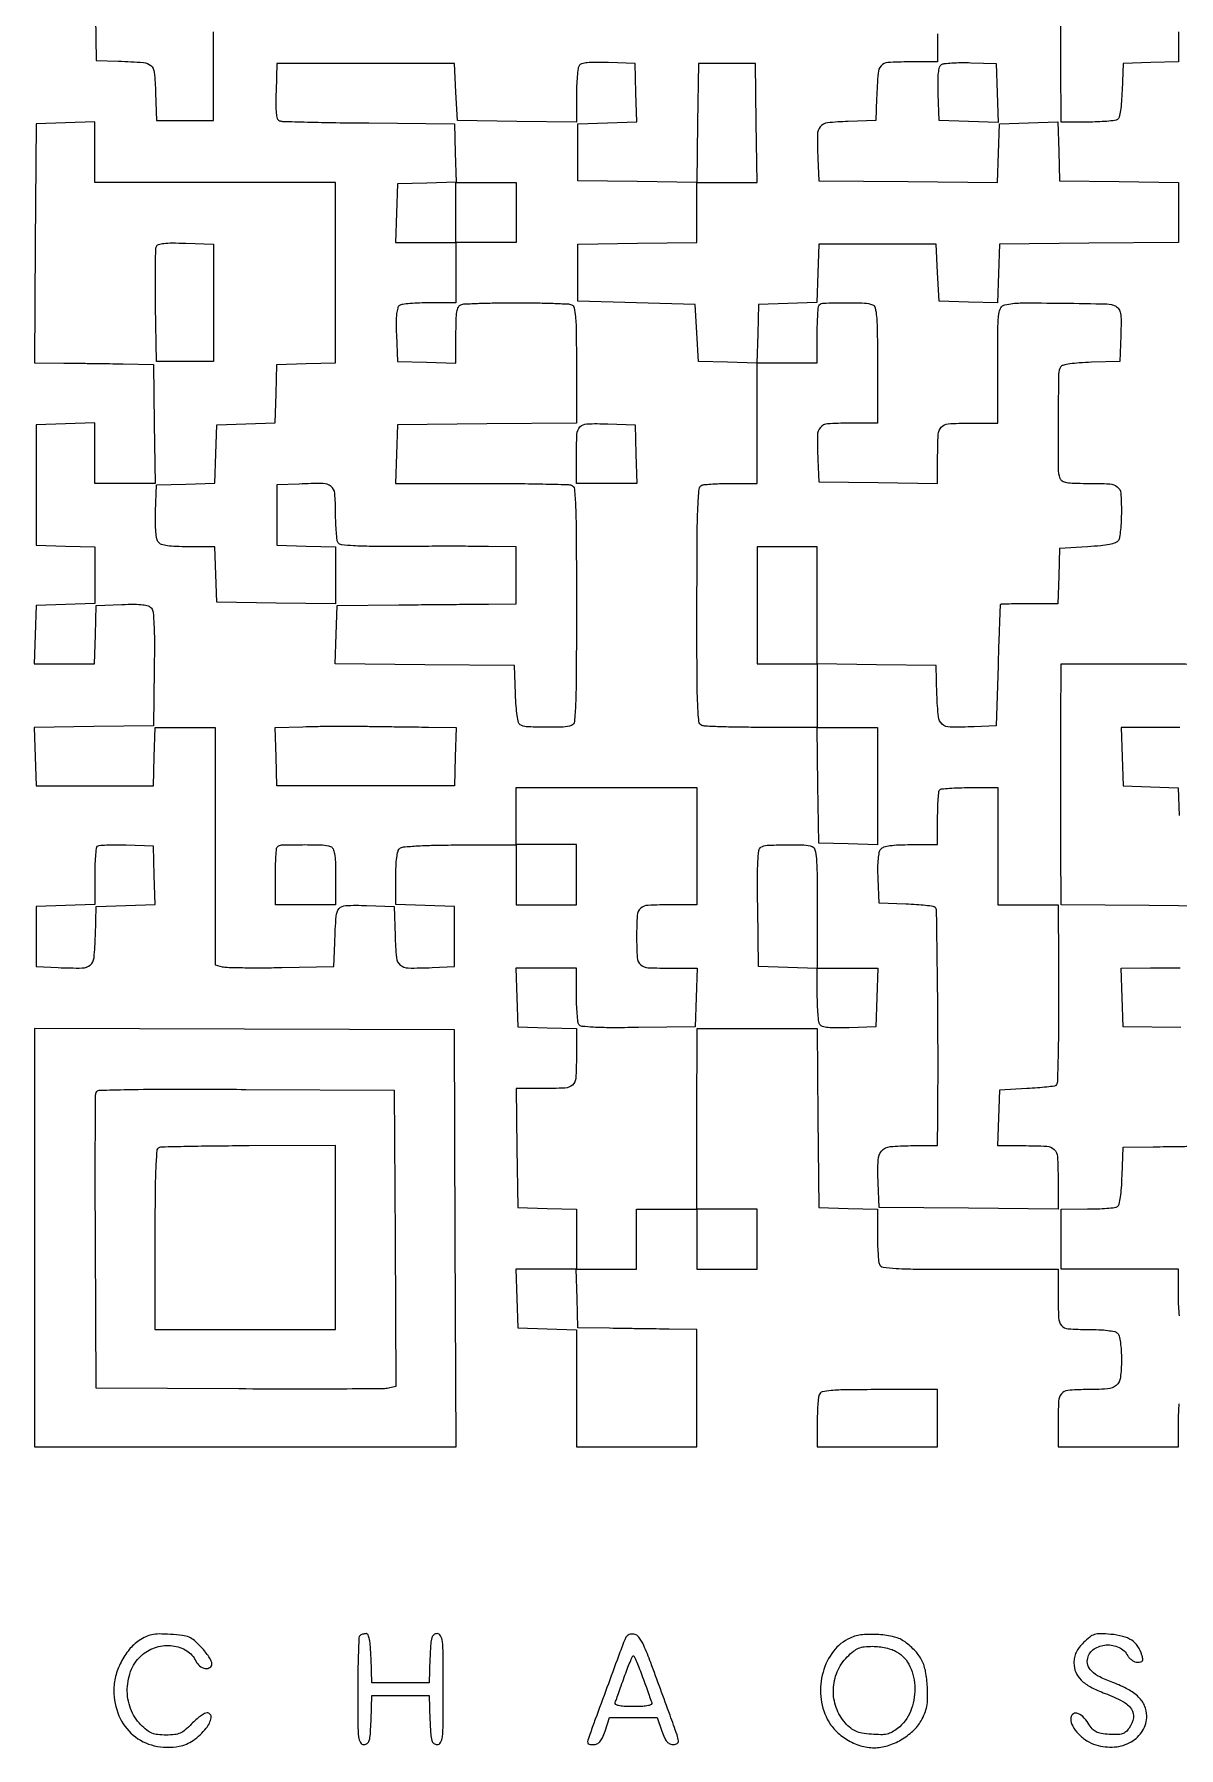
# Model space of a CAD drawing. Extents: x 156 to 936, y 95 to 969.
# Drawn here: x 156 to 517, y 95 to 636 of the extents above; entities that cross this region are included whole.
import ezdxf

# ---------------------------------------------------------------- set-up
doc = ezdxf.new("R2010")
doc.units = 0

msp = doc.modelspace()

# ---------------------------------------------------------------- linework, layer by layer
for points in [[(175, 655.5), (175.5, 627.5), (182.5, 627.245668, -0.009206), (190.366323, 626.81473, -0.159803), (192.710509, 625.850964, -0.195196), (193.801646, 623.746161, -0.014923), (194.211203, 617.240685), (194.5, 608.5), (203.5, 608.5), (212.5, 608.5), (212.5, 636.5)], [(517, 636.538933), (517, 627.077866), (508.25, 626.788933), (499.5, 626.5), (499.206033, 618.031844, -0.010674), (499.005667, 614.460658, -0.020911), (498.666992, 611.63313, -0.02067), (498.236162, 609.533237, -0.192561), (497.706033, 608.797157, -0.112667), (496.854929, 608.494381, -0.008725), (494.430835, 608.251296, -0.011582), (491.497876, 608.077072, -0.008579), (488.25, 608.015313), (480, 608), (479.92988, 616.75, -0.001822), (479.907911, 621.778555, -0.000327), (479.90725, 631.154688, -0.000353), (479.921406, 642.13851, -0.000319)], [(441, 635.893011), (441, 627), (432.019052, 627, 0.014075), (425.293814, 626.810651, 0.199016), (423.167746, 625.785755, 0.165509), (422.189146, 623.47539, 0.009074), (421.754332, 615.5), (421.5, 608.5), (412.759315, 608.211203, 0.017722), (406.222155, 607.762911, 0.198326), (403.97509, 606.54849, 0.170867), (403.062458, 604.011209, 0.012477), (403.199088, 596.479083), (403.5, 589.5), (431.712269, 589.234491), (459.924538, 588.968982), (460.212269, 598.234491), (460.5, 607.5), (469.711984, 607.787023), (478.923969, 608.074046), (479.211984, 598.787023), (479.5, 589.5), (498.25, 589.227935), (517, 588.955869), (517, 579.493508), (517, 570.031147), (488.75, 569.765573), (460.5, 569.5), (460.211984, 560.212977), (459.923969, 550.925954), (450.711984, 551.212977), (441.5, 551.5), (441, 560.5), (440.5, 569.5), (422, 569.5), (403.5, 569.5), (403.212964, 560.287036), (402.925929, 551.074071), (393.712964, 550.787036), (384.5, 550.5), (384.211984, 541.212977), (383.923969, 531.925954), (374.711984, 532.212977), (365.5, 532.5), (365, 541.5), (364.5, 550.5), (346, 551), (327.5, 551.5), (327.5, 560.5), (327.5, 569.5), (346.25, 569.772065), (365, 570.044131), (365, 579.522065), (365, 589), (374.522065, 589), (384.044131, 589), (383.772065, 607.75), (383.5, 626.5), (374.5, 626.5), (365.5, 626.5), (365.227854, 607.728016), (364.955708, 588.956032), (346.227854, 589.228016), (327.5, 589.5), (327.5, 598.5), (327.5, 607.5), (336.787023, 607.788016), (346.074046, 608.076031), (345.787023, 617.288016), (345.5, 626.5), (337.085653, 626.793098, 0.008519), (333.085459, 626.864234, 0.027159), (330.4185, 626.721251, 0.039341), (328.659703, 626.389362, 0.187221), (327.850966, 625.793098, 0.110486), (327.527512, 624.893757, 0.009508), (327.267102, 622.449928, 0.012178), (327.081039, 619.490502, 0.009146), (327.015313, 616.227935), (327, 607.955869), (308.25, 608.227935), (289.5, 608.5), (289, 617.5), (288.5, 626.5), (260.5, 626.5), (232.5, 626.5), (232.210829, 617.733647, 0.007367), (232.132424, 613.435738, 0.028643), (232.275392, 610.779151, 0.046684), (232.616619, 609.132523, 0.230653), (233.244841, 608.45954, 0.084513), (234.291937, 608.249701, 0.000807), (242.100598, 608.034583, 0.002667), (251.102786, 607.849172, 0.00172), (261.534012, 607.725894), (288.5, 607.5), (288.787023, 598.288016), (289.074046, 589.076031), (279.787023, 588.788016), (270.5, 588.5), (270.212474, 579.25), (269.924948, 570), (279.462474, 570), (289, 570), (289, 560.5), (289, 551), (280.75, 550.984687, 0.00917), (277.495888, 550.918959, 0.012203), (274.54359, 550.732898, 0.00954), (272.105717, 550.472467, 0.110402), (271.206902, 550.149034, 0.187221), (270.610638, 549.340297, 0.039341), (270.278749, 547.5815, 0.027159), (270.135766, 544.914541, 0.008519), (270.206902, 540.914347), (270.5, 532.5), (279.75, 532.212474), (289, 531.924948), (289, 540.855485, -0.006687), (289.062877, 545.556376, -0.034414), (289.311272, 548.148072, -0.069706), (289.782488, 549.652499, -0.192751), (290.581787, 550.393011, -0.080274), (291.739764, 550.635232, -0.002791), (296.350875, 550.821697, -0.005143), (301.81755, 550.955916, -0.003565), (308, 551, -0.003565), (314.18245, 550.955916, -0.005143), (319.649125, 550.821697, -0.002791), (324.260236, 550.635232, -0.080274), (325.418213, 550.393011, -0.248983), (326.288418, 549.393493, -0.03631), (326.720225, 546.642912, -0.01831), (326.948918, 541.729729, -0.002475), (327, 531.408585), (327, 513.031147), (298.75, 512.765573), (270.5, 512.5), (270.212474, 503.25), (269.924948, 494), (296.880687, 494, -0.002102), (307.326008, 493.956087, -0.003215), (316.382827, 493.821697, -0.001138), (324.185141, 493.637981, -0.085354), (325.418213, 493.393011, -0.284808), (326.359716, 492.153149, -0.013207), (326.735324, 486.648634, -0.009373), (326.954294, 477.119021, -0.001057), (327, 455.5, -0.001057), (326.954294, 433.880979, -0.009373), (326.735324, 424.351366, -0.013207), (326.359716, 418.846851, -0.284808), (325.418213, 417.606989, -0.084331), (322.825987, 417.086528, -0.010436), (317.044596, 417.034449, -0.008326), (311.182982, 417.201645, -0.130987), (309.292098, 417.798312, -0.195149), (308.75425, 418.552989, -0.020215), (308.326695, 420.737125, -0.020298), (307.991711, 423.707636, -0.009786), (307.792098, 427.532999), (307.5, 436.5), (279.212681, 436.765637), (250.925362, 437.031273), (251.212681, 446.265637), (251.5, 455.5), (271, 455.666511, 0.00004), (279.10741, 455.736385, 0.000038), (287.342188, 455.808634, 0.000038), (294.615372, 455.873545, 0.000135), (299.25, 455.916511), (308, 456), (308, 465), (308, 474), (299.25, 474.095222, 0.002062), (294.644542, 474.126348, 0.00059), (287.505021, 474.136731, 0.000594), (279.449521, 474.129368, 0.000631), (271.554327, 474.102811, -0.003211), (262.32363, 474.119389, -0.012558), (256.625211, 474.309405, -0.012697), (252.829729, 474.62837, -0.227759), (251.81964, 475.257589, -0.111642), (251.508247, 476.128338, -0.009095), (251.2579, 478.552883, -0.011865), (251.078732, 481.487769, -0.008846), (251.015313, 484.730948, 0.020117), (250.756384, 490.879354, 0.208495), (249.583517, 493.060274, 0.166891), (247.044482, 493.94572, 0.011976), (239.479083, 493.800912), (232.5, 493.5), (232.5, 484), (232.5, 474.5), (241.75, 474.212474), (251, 473.924948), (251, 464.940409), (251, 455.955869), (232.25, 456.227935), (213.5, 456.5), (213.211067, 465.25), (212.922134, 474), (204.583512, 474, -0.009484), (200.642903, 474.074749, -0.02717), (197.916775, 474.326977, -0.038384), (196.059733, 474.748719, -0.145521), (195.080436, 475.40308, -0.128993), (194.592049, 476.450915, -0.022589), (194.297825, 478.626634, -0.020484), (194.15782, 481.52409, -0.010573), (194.207992, 485.15308), (194.5, 493.5), (203.712964, 493.787036), (212.925929, 494.074071), (213.212964, 503.287036), (213.5, 512.5), (222.712964, 512.787036), (231.925929, 513.074071), (232.212964, 522.287036), (232.5, 531.5), (241.75, 531.787526), (251, 532.075052), (251, 560.537526), (251, 589), (213, 589), (175, 589), (175, 598.537526), (175, 608.075052), (165.75, 607.787526), (156.5, 607.5), (156.237975, 569.75), (155.97595, 532), (165.237975, 531.949908, -0.001256), (169.470669, 531.916381, -0.000723), (174.569905, 531.855807, -0.000722), (179.691732, 531.780163, -0.001207), (184, 531.699908), (193.5, 531.5), (193.772065, 512.75), (194.044131, 494), (184.522065, 494), (175, 494), (175, 503.537526), (175, 513.075052), (165.75, 512.787526), (156.5, 512.5), (156.5, 493.5), (156.5, 474.5), (165.75, 474.212474), (175, 473.924948), (175, 465), (175, 456.075052), (165.75, 455.787526), (156.5, 455.5), (156.212474, 446.25), (155.924948, 437), (165.424948, 437), (174.924948, 437), (175.212474, 446.25), (175.5, 455.5), (183.596055, 455.787955, -0.008942), (187.577326, 455.858305, -0.030291), (190.170365, 455.700505, -0.047636), (191.885185, 455.323256, -0.142536), (192.869615, 454.657104, -0.150949), (193.427957, 453.310631, -0.011656), (193.705298, 449.363156, -0.011716), (193.837549, 443.712463, -0.003819), (193.773559, 435.369149), (193.5, 417.5), (174.712768, 417.227798), (155.925536, 416.955596), (156.212768, 407.727798), (156.5, 398.5), (175, 398.5), (193.5, 398.5), (193.787526, 407.75), (194.075052, 417), (203.537526, 417), (213, 417), (213, 379.519052), (213, 342.038104), (215.25, 341.483537, 0.053901), (216.797256, 341.275019, 0.002978), (221.685938, 341.175744, 0.004581), (227.515656, 341.145502, 0.003332), (234, 341.214485), (250.5, 341.5), (250.75303, 349, -0.008062), (251.174048, 357.439007, -0.161069), (252.131127, 359.798383, -0.21244), (254.224343, 360.802761, -0.015449), (260.778718, 360.788514), (269.5, 360.5), (269.787398, 351.259666, 0.015844), (270.223546, 344.321238, 0.194277), (271.421808, 342.009645, 0.177046), (273.942653, 341.065605, 0.012739), (281.520917, 341.199088), (288.5, 341.5), (288.5, 351), (288.5, 360.5), (279.25, 360.787526), (270, 361.075052), (270, 369.415081, -0.010095), (270.075455, 373.152089, -0.023703), (270.320133, 375.932544, -0.028695), (270.705797, 377.910725, -0.158342), (271.27854, 378.816205, -0.15395), (272.427395, 379.284722, -0.006257), (276.951528, 379.598333, -0.009408), (282.787933, 379.819519, -0.004522), (290.27854, 379.894572), (308, 379.911845), (308, 370.455923), (308, 361), (317.5, 361), (327, 361), (327, 370.5), (327, 380), (317.5, 380), (308, 380), (308, 389), (308, 398), (336.5, 398), (365, 398), (365, 379.5), (365, 361), (357.081787, 361, 0.011337), (349.606774, 360.830484, 0.173918), (347.257297, 359.865438, 0.196524), (346.201771, 357.6723, 0.015117), (346, 351, 0.015154), (346.202315, 344.326264, 0.196922), (347.260207, 342.13335, 0.173567), (349.614695, 341.168995, 0.011258), (357.119313, 341), (365.075052, 341), (364.787526, 331.75), (364.5, 322.5), (346.546696, 322.269936, -0.003387), (337.80929, 322.21716, -0.013149), (332.398754, 322.363442, -0.01367), (328.801929, 322.65421, -0.228051), (327.812009, 323.269936, -0.112035), (327.503528, 324.134327, -0.008952), (327.255659, 326.562106, -0.011755), (327.078167, 329.500405, -0.008742), (327.015313, 332.75), (327, 341), (317.462474, 341), (307.924948, 341), (308.212474, 331.75), (308.5, 322.5), (317.75, 322.212474), (327, 321.924948), (327, 313.069463, -0.014911), (326.799303, 306.341017, -0.196101), (325.74396, 304.139032, -0.17455), (323.393009, 303.170009, -0.011337), (315.896147, 303), (307.955869, 303), (308.227935, 284.25), (308.5, 265.5), (317.75, 265.212474), (327, 264.924948), (327, 255.462474), (327, 246), (317.462474, 246), (307.924948, 246), (308.212474, 236.75), (308.5, 227.5), (317.75, 227.212474), (327, 226.924948), (327, 208.462474), (327, 190), (346, 190), (365, 190), (365, 208.5), (365, 227), (356.25, 227.103259, -0.000251), (352.181787, 227.153308, -0.000132), (347.132812, 227.219291, -0.000132), (341.965306, 227.289552, -0.000203), (337.5, 227.353259), (327.5, 227.5), (327.212474, 236.75), (326.924948, 246), (336.462474, 246), (346, 246), (346, 255.5), (346, 265), (355.5, 265), (365, 265), (365, 255.5), (365, 246), (374.5, 246), (384, 246), (384, 255.5), (384, 265), (374.499719, 265), (364.999439, 265), (365.032941, 293.5), (365.066444, 322), (384.017649, 322), (402.968853, 322), (403.234427, 293.75), (403.5, 265.5), (412.75, 265.212474), (422, 264.924948), (422, 257.044262, 0.007082), (422.044388, 253.910777, 0.008933), (422.178303, 251.013877, 0.007357), (422.368953, 248.59865, 0.068336), (422.606989, 247.581787, 0.273), (423.7558, 246.66906, 0.020733), (427.864913, 246.269618, 0.01238), (435.102837, 246.047441, 0.001482), (451.106989, 246), (479, 246), (479, 238.081787, 0.010953), (479.162848, 230.648419, 0.166521), (480.090212, 228.284311, 0.202126), (482.206021, 227.214653, 0.017303), (488.406989, 227, -0.0113), (491.882657, 226.921443, -0.02047), (494.716356, 226.676767, -0.021205), (496.865077, 226.309096, -0.144372), (497.8, 225.8, -0.139981), (498.295072, 224.909176, -0.02207), (498.66741, 222.919086, -0.021675), (498.918268, 220.353858, -0.013535), (499, 217.335184, -0.029605), (498.670127, 211.768886, -0.19313), (497.352901, 209.35743, -0.155932), (494.56222, 208.243085, -0.017636), (487.67273, 208, 0.020074), (482.070467, 207.774991, 0.203735), (480.050891, 206.717784, 0.161458), (479.161541, 204.400254, 0.011567), (479, 197.418213), (479, 190), (498, 190), (517, 190), (517.015313, 197.75, -0.009121), (517.07711, 200.806269, -0.012155), (517.251296, 203.57771, -0.009471)], [(535.5, 360.5), (507.75, 360.765819), (480, 361.031637), (479.934866, 369.265819, -0.000988), (479.86771, 380.582978, -0.000842), (479.840553, 392.522953, -0.000792), (479.853129, 405.203334, -0.000649), (479.905604, 418.75), (480, 437), (516.877555, 437, -0.001428), (535.809258, 436.945935, -0.00713)], [(517.75, 322.251671), (499.5, 322.5), (499.212474, 331.75), (498.924948, 341), (508.212474, 341.093918, -0.002292), (512.440417, 341.117289, -0.001345), (517.499906, 341.108453, -0.001345)], [(517.322289, 231.306878, -0.020332), (517.07823, 234.171507, -0.011084), (517, 237.7), (517, 246), (498.5, 246), (480, 246), (480, 255.5), (480, 265), (488.25, 265.015313, 0.008591), (491.498009, 265.077158, 0.011595), (494.431384, 265.251635, 0.008743), (496.855762, 265.495093, 0.112618), (497.707902, 265.798312, 0.195149), (498.24575, 266.552989, 0.020215), (498.673305, 268.737125, 0.020298), (499.008289, 271.707636, 0.009786), (499.207902, 275.532999), (499.5, 284.5), (509, 284.643608, -0.000218), (513.272687, 284.706331, -0.000136), (518.279688, 284.776284, -0.000137), (523.215497, 284.842549, -0.000248)]]:
    msp.add_lwpolyline(points, format="xyb")
for points in [[(459.788029, 617.211971), (460.076058, 607.923942), (450.788029, 608.211971), (441.5, 608.5), (441.206902, 616.914347, -0.008557), (441.136131, 620.911022, -0.02706), (441.279299, 623.583734, -0.03904), (441.61127, 625.351173, -0.184607), (442.206902, 626.17015, -0.118191), (443.102078, 626.488416, -0.010843), (445.470153, 626.689286, -0.01353), (448.341672, 626.792355, -0.010196), (451.5, 626.755803), (459.5, 626.5)], [(212.5, 551), (212.5, 532.5), (203.5, 532.5), (194.5, 532.5), (194.225464, 549.964868, -0.002823), (194.157086, 556.753462, -0.004215), (194.180851, 562.688445, -0.00185), (194.262501, 567.748662, -0.086861), (194.45911, 568.754039, -0.230482), (195.132433, 569.382988, -0.046818), (196.777796, 569.724608, -0.028677), (199.433667, 569.867661, -0.007362), (203.733647, 569.789171), (212.5, 569.5)], [(420.418213, 550.393011, -0.24904), (421.288503, 549.393178, -0.036273), (421.72025, 546.640441, -0.018295), (421.948927, 541.723448, -0.002472), (422, 531.393011), (422, 513), (413.019052, 513, 0.01682), (406.267676, 512.772817, 0.202101), (403.990719, 511.627338, 0.176722), (403.058134, 509.11956, 0.012322), (403.199088, 501.479083), (403.5, 494.5), (422.25, 494.227935), (441, 493.955869), (441, 501.896147, -0.011363), (441.170443, 509.395371, -0.175001), (442.141832, 511.745547, -0.195746), (444.348662, 512.800046, -0.01479), (451.106989, 513), (460, 513), (460, 531.391592, -0.001635), (460.039672, 543.523842, -0.027935), (460.28802, 547.498917, -0.109301), (460.946397, 549.384138, -0.197142), (462.25, 550.33018, -0.058457), (467.092009, 550.922389, -0.004305), (480.486134, 550.872981, -0.002608), (494.414706, 550.628996, -0.117705), (497.185921, 549.900498, -0.125039), (498.176618, 548.995569, -0.102704), (498.705835, 547.659485, -0.045391), (498.893209, 545.371885, -0.006582), (498.789532, 540.693659), (498.5, 532.5), (489.532999, 532.207902, 0.009786), (485.707636, 532.008289, 0.020298), (482.737125, 531.673305, 0.020215), (480.552989, 531.24575, 0.195149), (479.798312, 530.707902, 0.139483), (479.161274, 528.565131, 0.001588), (479.031171, 513.475579, 0.00225), (479.017204, 498.733717, 0.090964), (479.606989, 495.581787, 0.181926), (480.30498, 494.796043, 0.074845), (481.671652, 494.320052, 0.038253), (483.985072, 494.066261, 0.0082), (488.025201, 494, -0.010814), (495.332943, 493.841928, -0.160466), (497.696743, 492.948204, -0.206503), (498.769816, 490.906103, -0.019638), (498.984687, 485.143011, -0.01135), (498.909666, 482.106567, -0.014323), (498.696176, 479.30451, -0.012419), (498.394649, 476.989575, -0.102353), (498.024025, 476, -0.163338), (497.128898, 475.26927, -0.039565), (495.268347, 474.730792, -0.027446), (492.459449, 474.31272, -0.009013), (488.289338, 474), (479.5, 473.5), (479.211067, 464.75), (478.922134, 456), (469.961067, 456, 0.002611), (466.511677, 455.981986, 0.004214), (463.575321, 455.926562, 0.000902), (461.005886, 455.851761, 0.223597), (460.805984, 455.75, 0.15636), (460.722795, 455.521939, 0.000154), (460.50564, 449.992188, 0.001503), (460.283114, 443.802625, 0.000919), (460.055984, 436.5), (459.5, 417.5), (452.520917, 417.199088, -0.012739), (444.942653, 417.065605, -0.177046), (442.421808, 418.009645, -0.194277), (441.223546, 420.321238, -0.015844), (440.787398, 427.259666), (440.5, 436.5), (421.75, 436.772065), (403, 437.044131), (403, 427.022065), (403, 417), (412.5, 417), (422, 417), (422, 398.462474), (422, 379.924948), (412.75, 380.212474), (403.5, 380.5), (403.227441, 398.75), (402.954883, 417), (385.559229, 417, -0.003235), (378.779539, 417.043861, -0.004728), (372.81087, 417.177546, -0.002384), (367.757659, 417.362666, -0.081435), (366.5885, 417.604413, -0.285336), (365.652269, 418.839833, -0.013005), (365.283753, 424.366445, -0.009326), (365.074389, 433.915878, -0.001059), (365.049553, 455.513864, -0.001096), (365.116898, 476.818483, -0.009047), (365.344081, 486.506098, -0.011639), (365.713781, 492.201896, -0.286552), (366.624628, 493.409451, -0.069036), (367.620984, 493.641222, -0.007085), (370.037484, 493.826526, -0.008728), (372.937025, 493.956829, -0.006864), (376.081787, 494), (384, 494), (384, 513), (384, 532), (393.5, 532), (403, 532), (403, 540.833333, -0.007039), (403.048334, 544.266524, -0.010477), (403.195833, 547.267708, -0.005871), (403.400808, 549.76784, -0.174709), (403.666667, 550.333333, -0.192867), (404.981803, 550.896108, -0.004931), (411.550861, 550.984299, -0.008182), (417.871554, 550.903379, -0.084511)], [(345.787526, 503.25), (346.075052, 494), (336.537526, 494), (327, 494), (327, 501.918213, -0.010963), (327.165664, 509.472899, -0.175128), (328.124796, 511.802332, -0.203843), (330.29455, 512.800818, -0.015597), (336.87125, 512.787164), (345.5, 512.5)], [(280.287526, 417.090909), (289.075052, 417), (288.787526, 407.75), (288.5, 398.5), (260.5, 398.5), (232.5, 398.5), (232.212997, 407.710527), (231.925993, 416.921055), (240.712997, 417.210527, -0.004421), (244.862012, 417.310495, -0.002165), (250.150068, 417.368234, -0.002147), (255.647411, 417.38085, -0.003116), (260.5, 417.340909, 0.000271), (265.352616, 417.273353, 0.000186), (270.850086, 417.201846, 0.000188), (276.13838, 417.137021, 0.000384)], [(460, 379.5), (460, 361), (469.5, 361), (479, 361), (479.144302, 342.75, -0.002609), (479.184594, 327.759793, -0.004729), (479.037568, 315.496111, -0.001389), (478.786874, 305.148622, -0.184118), (478.313171, 304, -0.174973), (477.890326, 303.785719, -0.003412), (475.433514, 303.5, -0.007763), (472.52849, 303.227803, -0.005075), (469.171191, 303), (460.5, 302.5), (460.211067, 293.75), (459.922134, 285), (467.87928, 285, -0.011684), (475.421865, 284.823722, -0.180874), (477.764981, 283.820304, -0.191063), (478.809395, 281.547392, -0.01329), (479, 274.377438), (479, 264.968853), (450.75, 265.234427), (422.5, 265.5), (422.20816, 273.237562, -0.018844), (422.208052, 280.460565, -0.172387), (423.352754, 283.33413, -0.190869), (425.994172, 284.686158, -0.023977), (432.535184, 285), (441, 285), (441.061264, 293.75, 0.002369), (441.112289, 316.285203, 0.002586), (440.944984, 338.170543, 0.000315), (440.66333, 359.116618, 0.195257), (440.20973, 360.19027, 0.163565), (439.610981, 360.487769, 0.006786), (437.205333, 360.785917, 0.01115), (434.301404, 361.04048, 0.007624), (430.994391, 361.205609), (422.5, 361.5), (422.206229, 369.344796, -0.01153), (422.157498, 372.735348, -0.021342), (422.298867, 375.485252, -0.023545), (422.594776, 377.568167, -0.126804), (423.078674, 378.594796, -0.145524), (424.060853, 379.251072, -0.03848), (425.921657, 379.673265, -0.027148), (428.657348, 379.9254, -0.009406), (432.622445, 380), (441, 380), (441, 388.333333, -0.007459), (441.048357, 391.574835, -0.011027), (441.195833, 394.414583, -0.006456), (441.401196, 396.773194, -0.173108), (441.666667, 397.333333, -0.174709), (442.23216, 397.599192, -0.005871), (444.732292, 397.804167, -0.010477), (447.733476, 397.951666, -0.007039), (451.166667, 398), (460, 398)], [(175.702644, 379.369311, 0.173149), (175.422837, 378.7788, 0.006441), (175.206402, 376.2893, 0.011013), (175.050966, 373.292182, 0.007448), (175, 369.870859), (175, 361.075052), (165.75, 360.787526), (156.5, 360.5), (156.5, 351), (156.5, 341.5), (163.479083, 341.199088, 0.012739), (171.057347, 341.065605, 0.177046), (173.578192, 342.009645, 0.194277), (174.776454, 344.321238, 0.015844), (175.212602, 351.259666), (175.5, 360.5), (184.787023, 360.788016), (194.074046, 361.076031), (193.787023, 370.288016), (193.5, 379.5), (184.952644, 379.785977, 0.007913), (181.626528, 379.84459, 0.011703), (178.709672, 379.781547, 0.007016), (176.290922, 379.638564, 0.179987)], [(249.418213, 379.393011, -0.192406), (250.217093, 378.653872, -0.06988), (250.688469, 377.154102, -0.034532), (250.937024, 374.571713, -0.00673), (251, 369.893011), (251, 361), (241.5, 361), (232, 361), (232, 369.833333, -0.007039), (232.048334, 373.266524, -0.010477), (232.195833, 376.267708, -0.005871), (232.400808, 378.76784, -0.174709), (232.666667, 379.333333, -0.192867), (233.981803, 379.896108, -0.004931), (240.550861, 379.984299, -0.008182), (246.871554, 379.903379, -0.084511)], [(401.418213, 379.393011, -0.25083), (402.291215, 378.38321, -0.035117), (402.721037, 375.561114, -0.017848), (402.949213, 370.521809, -0.002389), (403, 359.893011), (403, 341), (412.537526, 341), (422.075052, 341), (421.787526, 331.75), (421.5, 322.5), (413.085653, 322.206902, -0.008519), (409.085459, 322.135766, -0.027159), (406.4185, 322.278749, -0.039341), (404.659703, 322.610638, -0.187221), (403.850966, 323.206902, -0.110258), (403.527569, 324.104817, -0.009596), (403.267102, 326.532567, -0.012245), (403.081044, 329.472742, -0.009211), (403.015313, 332.712474), (403, 340.924948), (393.75, 341.212474), (384.5, 341.5), (384.226758, 359.926619, -0.003139), (384.14811, 369.125155, -0.013555), (384.283854, 374.589823, -0.01557), (384.578359, 378.126519, -0.226527), (385.226758, 379.161306, -0.129721), (387.168057, 379.777834, -0.0088), (393.011155, 379.964348, -0.010896), (398.783593, 379.921155, -0.084483)], [(269.759875, 255.77153), (270.019749, 209.043061), (267.759875, 208.494001, -0.057675), (266.004934, 208.276836, -0.000538), (252.945088, 208.187752, -0.00181), (237.910959, 208.155786, -0.001169), (220.5, 208.222471), (175.5, 208.5), (175.239372, 254.5, -0.000997), (175.174287, 272.225103, -0.001596), (175.197198, 287.357597, -0.000282), (175.267665, 300.72814, -0.090314), (175.461789, 301.759906, -0.301449), (176.45055, 302.464468, -0.003096), (185.402033, 302.70934, -0.005599), (198.68089, 302.841585, -0.001079), (222.722417, 302.759906), (269.5, 302.5)], [(195.25, 284.337719, 0.286605), (194.579791, 283.416621, 0.006896), (194.265434, 277.906228, 0.008864), (194.055066, 269.647433, 0.001935), (194, 255.416667), (194, 227), (222.5, 227), (251, 227), (251, 256), (251, 285), (223.75, 284.921053, 0.001717), (213.21496, 284.854351, 0.002675), (204.1375, 284.717133, 0.000767), (196.247198, 284.543529, 0.090243)], [(403.606989, 206.418213, 0.066985), (403.369301, 205.415001, 0.007881), (403.178303, 203.121975, 0.009324), (403.044415, 200.374534, 0.007511), (403, 197.418213), (403, 190), (422, 190), (441, 190), (441, 199), (441, 208), (422.606989, 208, 0.002472), (412.276552, 207.948927, 0.018295), (407.359559, 207.72025, 0.036273), (404.606822, 207.288503, 0.24904)], [(189, 128.829533, 0.074873), (185.876986, 125.978477, 0.053454), (183.300266, 121.998992, 0.052611), (181.586657, 117.483217, 0.065694), (181.021962, 113.03811, 0.097976), (182.629645, 105.113996, 0.118161), (187.09777, 98.995215, 0.120081), (193.790416, 95.630715, 0.103428), (201.678869, 95.467578, 0.108116), (206.049224, 97.319669, 0.065371), (210.192291, 101.154596, 0.129812), (211.726614, 104.454146, 0.467085), (210.432848, 106, 0.130351), (209.622639, 105.785126, 0.026222), (208.3564, 104.971875, 0.026062), (206.943487, 103.839885, 0.021776), (205.564771, 102.5, -0.024939), (203.585045, 100.600217, -0.076152), (202.014725, 99.609311, -0.076999), (200.229602, 99.139754, -0.025885), (197.531923, 99, -0.026156), (194.883695, 99.138628, -0.071017), (193.065399, 99.595938, -0.071997), (191.461939, 100.539604, -0.027436), (189.526097, 102.273903, -0.109894), (186.302088, 107.342885, -0.093593), (185.284528, 113.610844, -0.094929), (186.623318, 119.741735, -0.117285), (190.095612, 124.426999, -0.106086), (194.491579, 126.761178, -0.099727), (199.560821, 127.157114, -0.108478), (204.052292, 125.583663, -0.14863), (206.868104, 122.390135, 0.120484), (208.094496, 120.833665, 0.124305), (209.88709, 120.041075, 0.18771), (211.361942, 120.343328, 0.254691), (212, 121.514685, 0.122435), (211.799288, 122.322063, 0.022129), (211.009394, 123.66537, 0.022679), (209.91879, 125.189258, 0.018828), (208.627725, 126.709159, 0.02632), (206.489735, 128.808801, 0.082189), (204.786406, 129.876017, 0.068841), (202.66791, 130.435581, 0.014803), (198.877725, 130.782078, 0.014371), (195.314042, 130.899095, 0.049851), (193.021, 130.67936, 0.063704), (191.123698, 130.045575, 0.035218)], [(258.666667, 130.333333, 0.187071), (258.397132, 129.722453, 0.001897), (258.195833, 124.917708, 0.005817), (258.04814, 119.333838, 0.003703), (258, 112.833333, 0.001963), (258.041615, 102.235498, 0.026991), (258.279078, 98.399373, 0.101039), (258.856817, 96.63942, 0.269294), (259.957936, 96, 0.164207), (261.008978, 96.354742, 0.160667), (261.64141, 97.276855, 0.055115), (261.981863, 99.231624, 0.006162), (262.207936, 103.75), (262.5, 111.5), (271.5, 111.5), (280.5, 111.5), (280.792064, 103.75, 0.006162), (281.018137, 99.231624, 0.055115), (281.35859, 97.276855, 0.160667), (281.991022, 96.354742, 0.164207), (283.042064, 96, 0.274756), (284.146947, 96.656723, 0.097008), (284.722029, 98.484496, 0.025991), (284.958715, 102.461115, 0.00187), (285, 113.5, 0.00187), (284.958715, 124.538885, 0.025991), (284.722029, 128.515504, 0.097008), (284.146947, 130.343277, 0.274756), (283.042064, 131, 0.164207), (281.991022, 130.645258, 0.160667), (281.35859, 129.723145, 0.055115), (281.018137, 127.768376, 0.006162), (280.792064, 123.25), (280.5, 115.5), (271.5, 115.5), (262.5, 115.5), (262.207936, 123.25, 0.009151), (262.004998, 126.872045, 0.031825), (261.682895, 129.192992, 0.051713), (261.241908, 130.594412, 0.299121), (260.624602, 131, 0.045119), (260.081293, 130.950872, 0.036973), (259.51681, 130.804167, 0.038365), (259.01482, 130.589038, 0.076104)], [(342.130496, 128.81934, 0.001573), (340.302244, 123.913851, 0.000231), (336.636493, 113.968517, 0.000205), (332.959726, 103.966389, 0.002025), (331.4311, 99.75, 0.008186), (330.616156, 97.350325, 0.137117), (330.584157, 96.519131, 0.300971), (331.022305, 96.109275, 0.041862), (332.325193, 96, 0.098876), (333.488528, 96.232322, 0.115382), (334.40111, 96.889306, 0.074554), (335.194102, 98.13127, 0.02165), (336.030834, 100.25), (337.5, 104.5), (345, 104.5), (352.5, 104.5), (353.969166, 100.25, 0.021645), (354.806071, 98.130766, 0.074599), (355.599076, 96.888969, 0.115448), (356.511886, 96.232221, 0.09877), (357.675985, 96, 0.143758), (358.824037, 96.337049, 0.287965), (359.210376, 97.159992, 0.05441), (358.766591, 99.050627, 0.002535), (356.543347, 105.25, 0.000988), (350.450226, 121.870822, 0.016623), (348.242887, 127.293098, 0.055671), (346.73562, 129.859279, 0.197361), (345.129566, 130.81934, 0.074042), (344.122053, 130.820603, 0.110847), (343.303916, 130.505766, 0.101517), (342.650415, 129.845581, 0.054573)], [(413.379122, 129.618381, 0.123678), (408.116601, 125.43784, 0.095197), (404.825044, 118.853176, 0.090407), (404.108126, 111.200436, 0.097318), (406.185974, 104, 0.075166), (408.745774, 100.452146, 0.062529), (412.393332, 97.557387, 0.062418), (416.650499, 95.649785, 0.074284), (421, 95, 0.07559), (425.147826, 95.630674, 0.055047), (429.429457, 97.500621, 0.055177), (433.188437, 100.252849, 0.077133), (435.785396, 103.5, 0.032205), (436.948635, 105.870154, 0.052497), (437.582099, 108.016698, 0.04282), (437.826258, 110.539562, 0.014638), (437.75863, 114.218033, 0.033339), (437.209049, 119.004914, 0.070495), (436.030417, 122.541176, 0.074917), (433.970393, 125.475908, 0.041996), (430.701649, 128.373429, 0.10189), (427.383704, 129.928357, 0.040879), (422.406651, 130.698175, 0.040915), (417.267404, 130.646579, 0.08354)], [(487.043315, 128.197161, 0.031678), (485.628363, 126.590582, 0.054459), (484.697203, 125.071534, 0.060277), (484.175941, 123.502238, 0.050114), (484, 121.751237, 0.098347), (484.584554, 118.808079, 0.101797), (486.24662, 116.352497, 0.073899), (489.228272, 114.199684, 0.029152), (493.862213, 112.132872, -0.030968), (499.401292, 109.638214, -0.121301), (502.183871, 107.165499, -0.199111), (502.76901, 104.417356, -0.10734), (501.407563, 101.17149, -0.059527), (500.367463, 100.009086, -0.104275), (499.247829, 99.376681, -0.074057), (497.707368, 99.130426, -0.018855), (495.17174, 99.198984, -0.023325), (492.581347, 99.488695, -0.082048), (490.995632, 100.017264, -0.094494), (489.785168, 100.983983, -0.037091), (488.514177, 102.71148, 0.061935), (486.780096, 104.83894, 0.128346), (484.920907, 105.873802, 0.259954), (483.593294, 105.526261, 0.204301), (483, 104.134859, 0.127823), (483.607675, 101.796683, 0.064939), (485.430568, 99.339289, 0.060176), (488.030054, 97.225719, 0.067944), (490.957187, 95.894681, 0.091104), (496.820358, 95.250733, 0.112002), (502.074606, 96.849554, 0.126782), (505.680065, 100.350421, 0.137837), (507, 105.04747, 0.104703), (506.32701, 108.226049, 0.094647), (504.41078, 110.991109, 0.072085), (501.110535, 113.408102, 0.034256), (496.289491, 115.559401, -0.027081), (492.154896, 117.333753, -0.078267), (489.618389, 119.128338, -0.124442), (488.419663, 121.078136, -0.138251), (488.356038, 123.282431, -0.186306), (490.386169, 126.160709, -0.132652), (494.165044, 127.43126, -0.125601), (498.230273, 126.652357, -0.16143), (500.974382, 124.047868, 0.069061), (501.544595, 123.264656, 0.056047), (502.345382, 122.601561, 0.057688), (503.243994, 122.151423, 0.087507), (504.102571, 122, 0.049891), (505.113572, 122.101131, 0.209908), (505.601002, 122.444137, 0.176335), (505.726828, 123.082204, 0.033965), (505.462882, 124.25, 0.074605), (504.179358, 126.982584, 0.099723), (502.243997, 128.912348, 0.084844), (499.459256, 130.142195, 0.040987), (495.602738, 130.783038, 0.015518), (492.291219, 130.954412, 0.078677), (490.465631, 130.703921, 0.095109), (488.973895, 129.92154, 0.028186)], [(428.066492, 125.301651, -0.152819), (432.248023, 120.666019, -0.104902), (433.815782, 113.707873, -0.100677), (432.437325, 106.466359, -0.129171), (428.37118, 101.069606, -0.040912), (426.633625, 99.91526, -0.072198), (425.025056, 99.308919, -0.057143), (423.064092, 99.107871, -0.017468), (420.082013, 99.24791, -0.02074), (417.123118, 99.614699, -0.06116), (415.16068, 100.193858, -0.071578), (413.571994, 101.17239, -0.03667), (411.885622, 102.801981, -0.096927), (408.990761, 107.675868, -0.093047), (408.091026, 113.353943, -0.093019), (409.311734, 118.973207, -0.096796), (412.478869, 123.678869, -0.02671), (414.439601, 125.440606, -0.071581), (416.049837, 126.396365, -0.071592), (417.864088, 126.859248, -0.026723), (420.495708, 127, -0.030419), (422.520773, 126.876686, -0.024765), (424.662394, 126.50651, -0.025491), (426.622509, 125.960557, -0.052786)], [(347.912695, 117.25, 0.000118), (348.862946, 114.573636, 0.000152), (349.737168, 112.115625, 0.000115), (350.471162, 110.055384, 0.001342), (350.760742, 109.25, -0.333849), (350.584964, 108.674804, -0.104405), (349.709559, 108.282055, -0.043418), (347.964847, 108.059469, -0.010028), (345, 108, -0.010028), (342.035153, 108.059469, -0.043418), (340.290441, 108.282055, -0.104405), (339.415036, 108.674804, -0.333849), (339.239258, 109.25, 0.001342), (339.528838, 110.055384, 0.000115), (340.262832, 112.115625, 0.000152), (341.137054, 114.573636, 0.000118), (342.087305, 117.25, -0.00638), (343.042698, 119.837607, -0.01023), (343.930768, 122.017188, -0.004358), (344.729962, 123.825771, -0.294603), (345, 124, -0.294603), (345.270038, 123.825771, -0.004358), (346.069232, 122.017188, -0.01023), (346.957302, 119.837607, -0.00638)]]:
    msp.add_lwpolyline(points, format="xyb", close=True)
for points in [[(308, 579.5), (308, 570), (298.5, 570), (289, 570), (289, 579.5), (289, 589), (298.5, 589), (308, 589)], [(384, 455.5), (384, 437), (393.5, 437), (403, 437), (403, 455.5), (403, 474), (393.5, 474), (384, 474)], [(156, 256.007138), (156, 190), (222.50719, 190), (289.014379, 190), (288.75719, 255.75), (288.5, 321.5), (222.25, 321.757138), (156, 322.014276)]]:
    msp.add_lwpolyline(points, close=True)
msp.add_lwpolyline([(517.462474, 417), (498.924948, 417), (499.212474, 407.75), (499.5, 398.5), (508.211627, 398.211627), (516.923254, 397.923254), (517.211627, 389.211627)])

doc.saveas('drawing.dxf')
